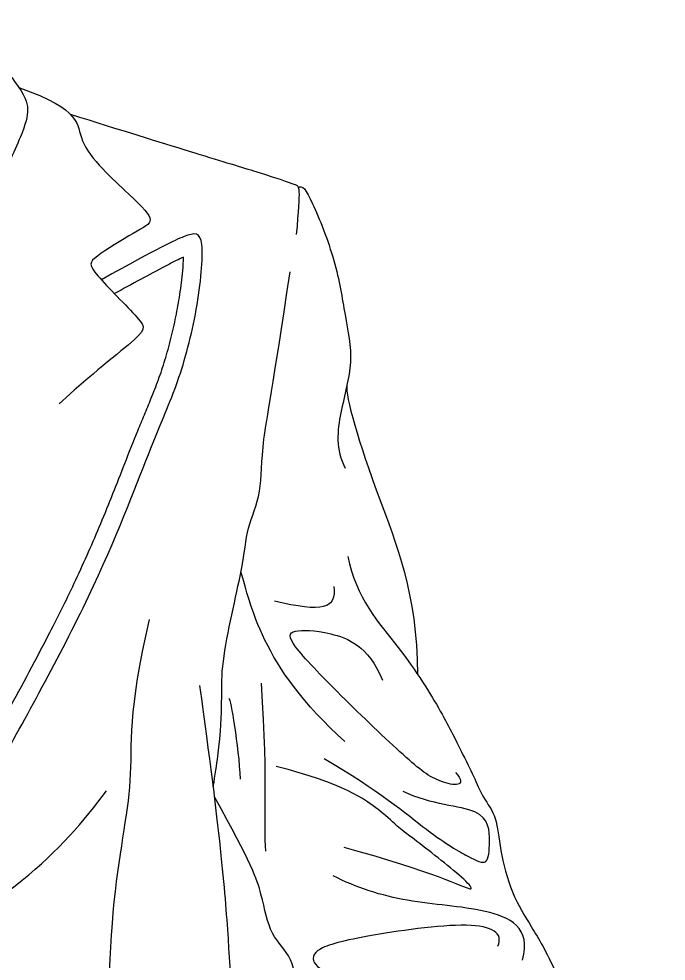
# Model space of a CAD drawing. Header units: millimetres. Extents: x -406 to 301, y 2 to 1827.
# Drawn here: x 10.6 to 297.2, y 1161.4 to 1578.4 of the extents above; entities that cross this region are included whole.
import ezdxf

# ---------------------------------------------------------------- set-up
doc = ezdxf.new("R2010")
doc.units = ezdxf.units.MM
doc.layers.add('ceco.net 161', color=7, linetype='Continuous')

msp = doc.modelspace()

# ---------------------------------------------------------------- linework, layer by layer
at = {"layer": 'ceco.net 161'}
for points, knots in [([(-11.71, 1578.42), (-2.17, 1564.36), (12.5, 1547.07), (15.4, 1538.59), (12.85, 1528.72), (0.06, 1501.71), (-5.01, 1475.43), (-5.29, 1469.29), (-8.92, 1467.53), (-9.02, 1480.29), (-4.38, 1511.57), (-0.8, 1517.36)], [0.120453, 0.120453, 0.120453, 0.120453, 1, 2, 3, 4, 5, 6, 7, 8, 9, 9, 9, 9]), ([(10.68, 1548.04), (39.17, 1537.92), (32.14, 1525.44), (62.95, 1497.9), (71.52, 1488.56), (63.47, 1485.18), (41.94, 1471.69), (41.18, 1468.48), (67.18, 1442.57), (66.92, 1439.97), (35.52, 1415.06), (28.52, 1408.06)], [0.058357, 0.058357, 0.058357, 0.058357, 1, 2, 3, 4, 5, 6, 7, 8, 9, 9, 9, 9]), ([(33.35, 1536.26), (78.75, 1521.99), (126.71, 1507.63), (133.82, 1504.58), (135.5, 1504.37), (133.4, 1482.93)], [0.097672, 0.097672, 0.097672, 0.097672, 1, 2, 3, 3, 3, 3]), ([(-57.28, 1164.45), (-38.89, 1188.3), (-16.61, 1214.57), (-4.21, 1237.06), (45.68, 1326.66), (70.2, 1392.71), (81.28, 1416.44), (90.05, 1449.48), (93.4, 1484.51), (86.2, 1483.57), (72.85, 1477.25), (47.16, 1462.99)], [0, 0, 0, 0, 1, 2, 3, 4, 5, 6, 7, 8, 8.934887, 8.934887, 8.934887, 8.934887]), ([(-61.55, 1172.41), (-55.46, 1180.26), (-45.88, 1192.39), (-34.57, 1206.45), (-27.83, 1215.12), (-23.06, 1221.66), (-17.57, 1230.16), (-10.76, 1242.14), (-2.65, 1256.77), (9.54, 1278.8), (22.49, 1302.86), (36.22, 1330.45), (47.22, 1355.42), (55.95, 1377.57), (62.23, 1393.67), (66.21, 1403.18), (69.32, 1410.71), (72.5, 1418.73), (75.45, 1427.61), (78.02, 1436.89), (79.85, 1444.94), (81.09, 1451.45), (82.2, 1458.24), (83.11, 1465.42), (83.49, 1470.98), (83.55, 1473)], [2.692366, 2.692366, 2.692366, 2.692366, 24.37986, 36.443862, 42.102786, 48.350602, 54.130401, 64.176872, 78.450258, 90.64808, 119.158502, 138.118921, 157.927284, 178.731785, 190.093136, 195.670284, 201.247432, 207.873965, 214.500497, 221.690116, 228.879735, 232.525266, 236.170797, 243.904763, 248.322307, 248.322307, 248.322307, 248.322307]), ([(83.55, 1473), (82.45, 1472.5), (79.74, 1471.2), (73.38, 1467.93), (64.29, 1463.04), (56.82, 1458.92), (52.98, 1456.8)], [0, 0, 0, 0, 2.639738, 6.554241, 15.610868, 25.183822, 25.183822, 25.183822, 25.183822]), ([(96.71, 1238.69), (97.55, 1243.79), (101.84, 1273.4), (97.87, 1286.21), (110.54, 1337.88), (111.18, 1352.94), (118.55, 1368.32), (117.59, 1389.78), (123.04, 1414.45), (130.7, 1466.52)], [0.822839, 0.822839, 0.822839, 0.822839, 1, 2, 3, 4, 5, 6, 7, 7, 7, 7]), ([(155.89, 1416.33), (154.89, 1411.84), (167.09, 1370.98), (186.87, 1324.4), (187.15, 1288.32)], [0, 0, 0, 0, 1, 1.884282, 1.884282, 1.884282, 1.884282]), ([(156.31, 1340.5), (159.68, 1322.34), (180.7, 1299.5), (198.87, 1269.92), (206.91, 1253.31), (212.13, 1243.13), (215.88, 1233.77), (222.52, 1225.42), (223.2, 1211.46), (228.63, 1190.99), (237.46, 1176.72), (247.32, 1160.63), (265.28, 1114.49), (264.96, 1096.23), (272.64, 1088.54), (268.16, 1075.72), (277.45, 1067.4), (276.81, 1050.1), (280.65, 1037.92), (287.07, 1018.56), (287.13, 1012.63), (289.02, 1000.02), (294.07, 970.59), (297.84, 959.73), (296.69, 953.5), (294.56, 950.09)], [0, 0, 0, 0, 1, 2, 3, 4, 5, 6, 7, 8, 9, 10, 11, 12, 13, 14, 15, 16, 17, 18, 19, 20, 21, 22, 22.779403, 22.779403, 22.779403, 22.779403]), ([(116.87, 1076.58), (114.08, 1086.97), (105.77, 1120.82), (104.14, 1167.99), (99.75, 1218.77), (90.77, 1283.42)], [16.501685, 16.501685, 16.501685, 16.501685, 17, 18, 19, 19, 19, 19]), ([(241.24, 918.63), (236.24, 917.51), (232.19, 924.13), (221.89, 952.37), (214.86, 964.5), (199.29, 987.81), (191.73, 998.32), (186.68, 1016.18), (181.01, 1034.05), (174.28, 1047.46), (173.65, 1057.13), (160.62, 1069.32), (155.99, 1079.62), (153.05, 1095.17), (152.63, 1105.47), (145.06, 1119.76), (136.68, 1129.71), (134.34, 1143.46), (132.27, 1164.22), (121.63, 1172), (118.52, 1190.69), (113.59, 1204.7), (97.27, 1234.1)], [0.129009, 0.129009, 0.129009, 0.129009, 1, 2, 3, 4, 5, 6, 7, 8, 9, 10, 11, 12, 13, 14, 15, 16, 17, 18, 19, 20, 20, 20, 20])]:
    msp.add_open_spline(points, degree=3, knots=knots, dxfattribs=at)
for points in [[(134.39, 1503.55), (135.9, 1505.38), (139.65, 1500.38), (151.48, 1470.36), (154.85, 1447.01), (159.26, 1426.77), (152.51, 1404.71), (150.71, 1387.68), (155.12, 1379.63)], [(154.98, 1258.67), (117.5, 1291.98), (113.34, 1319.85), (108.91, 1333.67)], [(123.77, 1320.92), (145.15, 1315.68), (151.49, 1317.61), (150.25, 1327.26)], [(53.72, 1045.33), (52.97, 1070.26), (49.25, 1087.5), (50.54, 1191.97), (63.19, 1242.58), (58.72, 1271.61), (68.49, 1312.62)], [(204, 1244.97), (209.66, 1238.21), (196.42, 1239.73), (184.01, 1249.24), (151.74, 1280.13), (129.13, 1303.61), (130.68, 1308.28), (146.77, 1307.76), (165.2, 1301.27), (171.68, 1285.71)], [(117.83, 1284.44), (120.98, 1237.56), (118.67, 1222.64), (119.81, 1210.14)], [(103.55, 1277.81), (104.4, 1277.3), (107.8, 1257.04), (108.66, 1241.89)], [(145.77, 1251.07), (169.94, 1236.99), (194.53, 1215.97), (210.72, 1207.14), (218.5, 1203.15), (219.17, 1213.46), (218.7, 1230.21), (193.38, 1230.42), (180.83, 1236.49)], [(154.47, 1211.8), (194.48, 1201.08), (220.02, 1186.95), (199.59, 1204.99), (175.75, 1222.53), (174.73, 1225.08), (153.97, 1240.35), (124.54, 1247.5)], [(-53.74, 1158.56), (4.34, 1184.06), (29.25, 1210.01), (49.49, 1236.74)], [(233.64, 1161.92), (237.63, 1176.42), (218.14, 1185.42), (182.39, 1186.78), (159.92, 1193.93), (149.7, 1199.21)], [(222.72, 1168.04), (225.11, 1173.83), (215.91, 1180.3), (158.88, 1171.95), (139.64, 1166.51), (140.83, 1158.5), (154.45, 1153.74), (176.92, 1155.27), (204.33, 1156.97), (207.06, 1150.33)]]:
    msp.add_open_spline(points, degree=3, dxfattribs=at)

doc.saveas('drawing.dxf')
